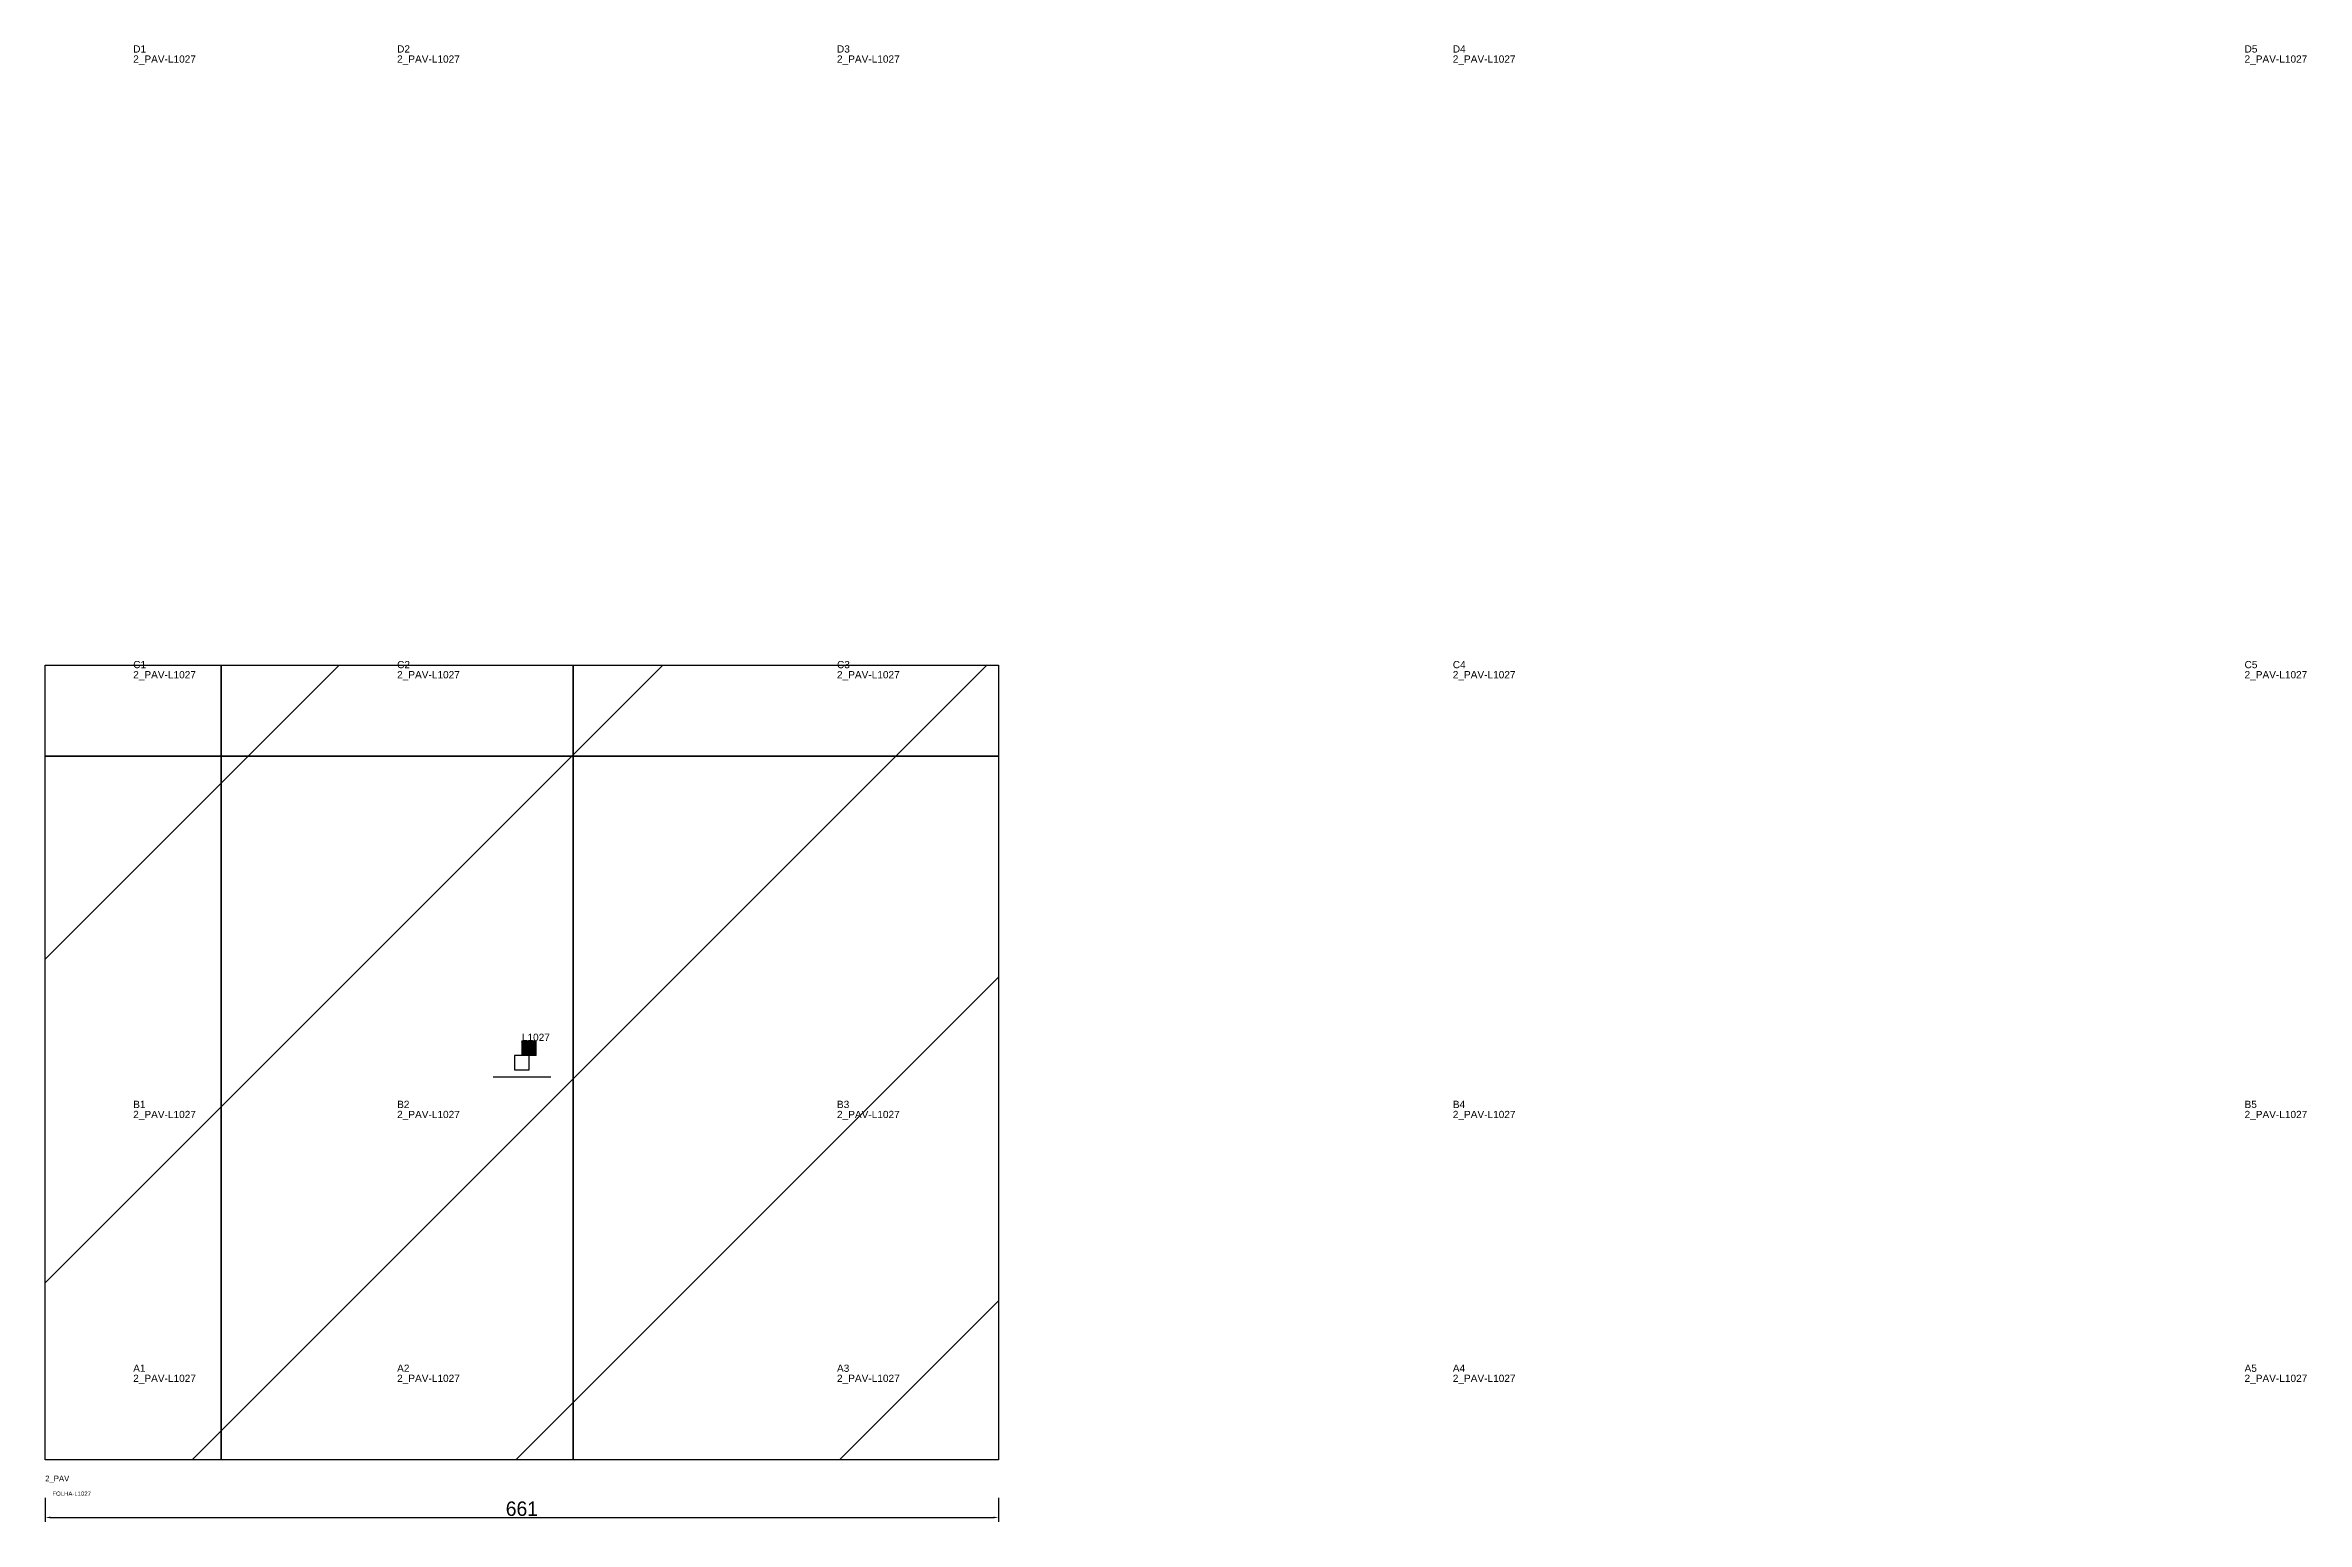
# Model space of a CAD drawing. Header units: metres. Extents: x 222 to 1790, y -392 to 632.
import ezdxf

# ---------------------------------------------------------------- set-up
doc = ezdxf.new("R2010")
doc.units = ezdxf.units.M
for name, color, linetype in [('3', 3, 'CONTINUOUS'), ('AUX00', 7, 'CONTINUOUS'), ('COTA', 241, 'CONTINUOUS'), ('FOLHA', 255, 'CONTINUOUS'), ('Hachura', 251, 'CONTINUOUS'), ('NOMENCLATURA', 7, 'CONTINUOUS'), ('Nível', 160, 'CONTINUOUS'), ('Painéis', 200, 'CONTINUOUS'), ('Pilares', 5, 'CONTINUOUS'), ('REAPROVEITAMENTO', 251, 'CONTINUOUS'), ('SARR_2.2x7', 40, 'CONTINUOUS')]:
    doc.layers.add(name, color=color, linetype=linetype)
doc.styles.add('ARIAL', font='Arial.ttf')
doc.styles.add('STR_STANDARD', font='arial.ttf')
doc.dimstyles.new('EZ DXF', dxfattribs={"dimtxt": 10, "dimasz": 3.5, "dimexe": 3, "dimexo": 1.5, "dimgap": 1, "dimtad": 1, "dimdec": 1, "dimdsep": 46, "dimcen": 2.5, "dimazin": 3, "dimtfac": 1, "dimtmove": 0, "dimatfit": 3})

msp = doc.modelspace()

# ---------------------------------------------------------------- hatches: boundary and pattern name
at = {"layer": 'Hachura'}
h = msp.add_hatch(dxfattribs=at)
h.set_pattern_fill('ANSI31', scale=50)
h.paths.add_polyline_path([(222.2, -349.5), (222.2, -17.5), (222.2, 201.5), (883.2, 201.5), (883.2, 56.5), (883.2, -118.5), (883.2, -349.5), (860.2, -349.5), (245.2, -349.5)])
h = msp.add_hatch(dxfattribs=at)
h.set_pattern_fill('ANSI31', scale=50)
h.paths.add_polyline_path([(222.2, -349.5), (222.2, -17.5), (222.2, 201.5), (883.2, 201.5), (883.2, 56.5), (883.2, -118.5), (883.2, -349.5), (860.2, -349.5), (245.2, -349.5)])
at = {"layer": 'Reaproveitamento'}
h = msp.add_hatch(dxfattribs=at)
h.set_pattern_fill('SOLID')
h.paths.add_polyline_path([(552.7, -69), (562.7, -69), (562.7, -59), (552.7, -59)])
h = msp.add_hatch(dxfattribs=at)
h.set_pattern_fill('SOLID')
h.paths.add_polyline_path([(552.7, -69), (562.7, -69), (562.7, -59), (552.7, -59)])

# ---------------------------------------------------------------- linework, layer by layer
at = {"layer": '3'}
for points in [[(344.2, -349.5), (344.2, 201.5)], [(344.2, -349.5), (344.2, 201.5)], [(588.2, -349.5), (588.2, 201.5)], [(588.2, -349.5), (588.2, 201.5)], [(222.2, 138.5), (883.2, 138.5)], [(222.2, 138.5), (883.2, 138.5)]]:
    msp.add_lwpolyline(points, close=True, dxfattribs=at)
at = {"layer": 'Painéis', "color": 200}
for p, q in [((222.2, -17.5), (222.2, 201.5)), ((222.2, 201.5), (883.2, 201.5)), ((222.2, -17.5), (222.2, 201.5)), ((222.2, 201.5), (883.2, 201.5)), ((883.2, 201.5), (883.2, 56.5)), ((883.2, 201.5), (883.2, 56.5)), ((883.2, 56.5), (883.2, -118.5)), ((883.2, 56.5), (883.2, -118.5)), ((222.2, -349.5), (222.2, -17.5)), ((222.2, -349.5), (222.2, -17.5)), ((883.2, -118.5), (883.2, -349.5)), ((883.2, -118.5), (883.2, -349.5)), ((245.2, -349.5), (222.2, -349.5)), ((245.2, -349.5), (222.2, -349.5)), ((860.2, -349.5), (245.2, -349.5)), ((860.2, -349.5), (245.2, -349.5)), ((883.2, -349.5), (860.2, -349.5)), ((883.2, -349.5), (860.2, -349.5))]:
    msp.add_line(p, q, dxfattribs=at)
at = {"layer": 'Pilares'}
msp.add_lwpolyline([(547.7, -79), (557.7, -79), (557.7, -69), (547.7, -69)], close=True, dxfattribs=at)
msp.add_lwpolyline([(547.7, -79), (557.7, -79), (557.7, -69), (547.7, -69)], close=True, dxfattribs=at)
at = {"layer": 'SARR_2.2x7'}
msp.add_line((532.7, -84), (572.7, -84), dxfattribs=at)
msp.add_line((532.7, -84), (572.7, -84), dxfattribs=at)

# ---------------------------------------------------------------- texts
at = {"layer": '3', "style": 'STR_STANDARD'}
for s, p in [('D1', (283.2, 626.5)), ('D1', (283.2, 626.5)), ('D2', (466.2, 626.5)), ('D2', (466.2, 626.5)), ('D3', (771.2, 626.5)), ('D3', (771.2, 626.5)), ('D4', (1198.2, 626.5)), ('D4', (1198.2, 626.5)), ('D5', (1747.2, 626.5)), ('D5', (1747.2, 626.5)), ('C1', (283.2, 199.5)), ('C1', (283.2, 199.5)), ('C2', (466.2, 199.5)), ('C2', (466.2, 199.5)), ('C3', (771.2, 199.5)), ('C3', (771.2, 199.5)), ('C4', (1198.2, 199.5)), ('C4', (1198.2, 199.5)), ('C5', (1747.2, 199.5)), ('C5', (1747.2, 199.5)), ('B1', (283.2, -105.5)), ('B1', (283.2, -105.5)), ('B2', (466.2, -105.5)), ('B2', (466.2, -105.5)), ('B3', (771.2, -105.5)), ('B3', (771.2, -105.5)), ('B4', (1198.2, -105.5)), ('B4', (1198.2, -105.5)), ('B5', (1747.2, -105.5)), ('B5', (1747.2, -105.5)), ('A1', (283.2, -288.5)), ('A1', (283.2, -288.5)), ('A2', (466.2, -288.5)), ('A2', (466.2, -288.5)), ('A3', (771.2, -288.5)), ('A3', (771.2, -288.5)), ('A4', (1198.2, -288.5)), ('A4', (1198.2, -288.5)), ('A5', (1747.2, -288.5)), ('A5', (1747.2, -288.5))]:
    msp.add_text(s, height=5, dxfattribs=at).set_placement(p)
at = {"layer": 'AUX00', "style": 'STR_STANDARD'}
for p in [(283.2, 619.5), (283.2, 619.5), (466.2, 619.5), (466.2, 619.5), (771.2, 619.5), (771.2, 619.5), (1198.2, 619.5), (1198.2, 619.5), (1747.2, 619.5), (1747.2, 619.5), (283.2, 192.5), (283.2, 192.5), (466.2, 192.5), (466.2, 192.5), (771.2, 192.5), (771.2, 192.5), (1198.2, 192.5), (1198.2, 192.5), (1747.2, 192.5), (1747.2, 192.5), (283.2, -112.5), (283.2, -112.5), (466.2, -112.5), (466.2, -112.5), (771.2, -112.5), (771.2, -112.5), (1198.2, -112.5), (1198.2, -112.5), (1747.2, -112.5), (1747.2, -112.5), (283.2, -295.5), (283.2, -295.5), (466.2, -295.5), (466.2, -295.5), (771.2, -295.5), (771.2, -295.5), (1198.2, -295.5), (1198.2, -295.5), (1747.2, -295.5), (1747.2, -295.5)]:
    msp.add_text('2_PAV-L1027', height=5, dxfattribs=at).set_placement(p)
at = {"layer": 'FOLHA'}
msp.add_text('FOLHA-L1027', height=3, dxfattribs=at).set_placement((227.2, -374.5))
msp.add_text('FOLHA-L1027', height=3, dxfattribs=at).set_placement((227.2, -374.5))
at = {"layer": 'NOMENCLATURA', "insert": (552.7, -54), "char_height": 5, "attachment_point": 1, "style": 'ARIAL'}
msp.add_mtext('L1027', dxfattribs=at)
msp.add_mtext('L1027', dxfattribs=at)
at = {"layer": 'Nível'}
msp.add_text('2_PAV', height=4, dxfattribs=at).set_placement((222.2, -364.5))
msp.add_text('2_PAV', height=4, dxfattribs=at).set_placement((222.2, -364.5))

# ---------------------------------------------------------------- dimensions: what is measured, and where the dimension line sits
at = {"layer": 'COTA'}
msp.add_linear_dim(base=(222.2, -389.5), p1=(222.2, -374.5), p2=(883.2, -374.5), dimstyle='EZ DXF', dxfattribs=at).render()
msp.add_linear_dim(base=(222.2, -389.5), p1=(222.2, -374.5), p2=(883.2, -374.5), dimstyle='EZ DXF', dxfattribs=at).render()

doc.saveas('drawing.dxf')
